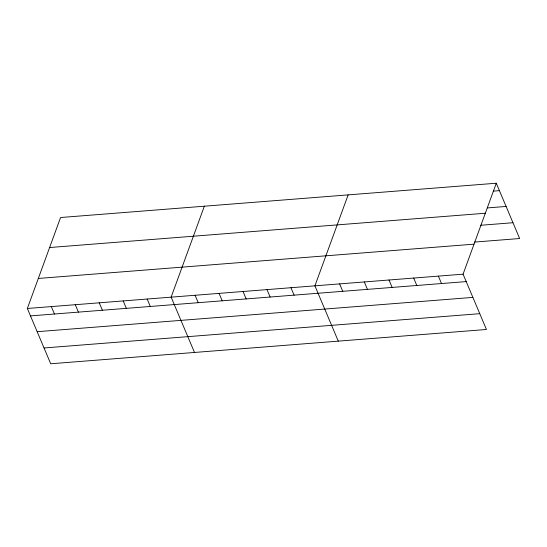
<?xml version="1.0" encoding="UTF-8"?>
<svg xmlns="http://www.w3.org/2000/svg" width="547" height="547" viewBox="0 0 547 547"><rect width="100%" height="100%" fill="white"/><g stroke="black" fill="none" stroke-linecap="round" stroke-linejoin="round"><path stroke-width="0.82" d="M496.286 183.224L463.07 274.17L486.433 329.479L50.714 363.776L27.35 308.474L60.567 217.521L496.286 183.224L519.65 238.526L474.522 242.082M204.352 206.205L171.136 297.151L194.5 352.459M348.145 194.882L314.922 285.835L338.285 341.143M493.462 191.115L499.425 190.643M487.37 207.922L506.098 206.445M49.606 247.538L485.326 213.234M480.622 225.275L512.977 222.725M38.311 278.457L474.03 244.16M27.35 308.474L463.07 274.17M30.488 315.899L466.208 281.596M37.162 331.694L472.882 297.397M44.04 347.974L479.76 313.677M438.379 276.119L441.518 283.537M413.689 278.061L416.821 285.486M388.999 280.002L392.131 287.428M364.309 281.944L367.44 289.37M339.619 283.893L342.75 291.312M290.963 287.722L294.095 295.148M266.998 289.609L270.129 297.028M243.032 291.496L246.164 298.915M219.067 293.383L222.205 300.802M195.101 295.264L198.24 302.689M147.17 299.038L150.309 306.464M123.205 300.925L126.343 308.351M99.246 302.812L102.378 310.238M75.281 304.7L78.412 312.125M51.315 306.587L54.454 314.012"/></g></svg>
